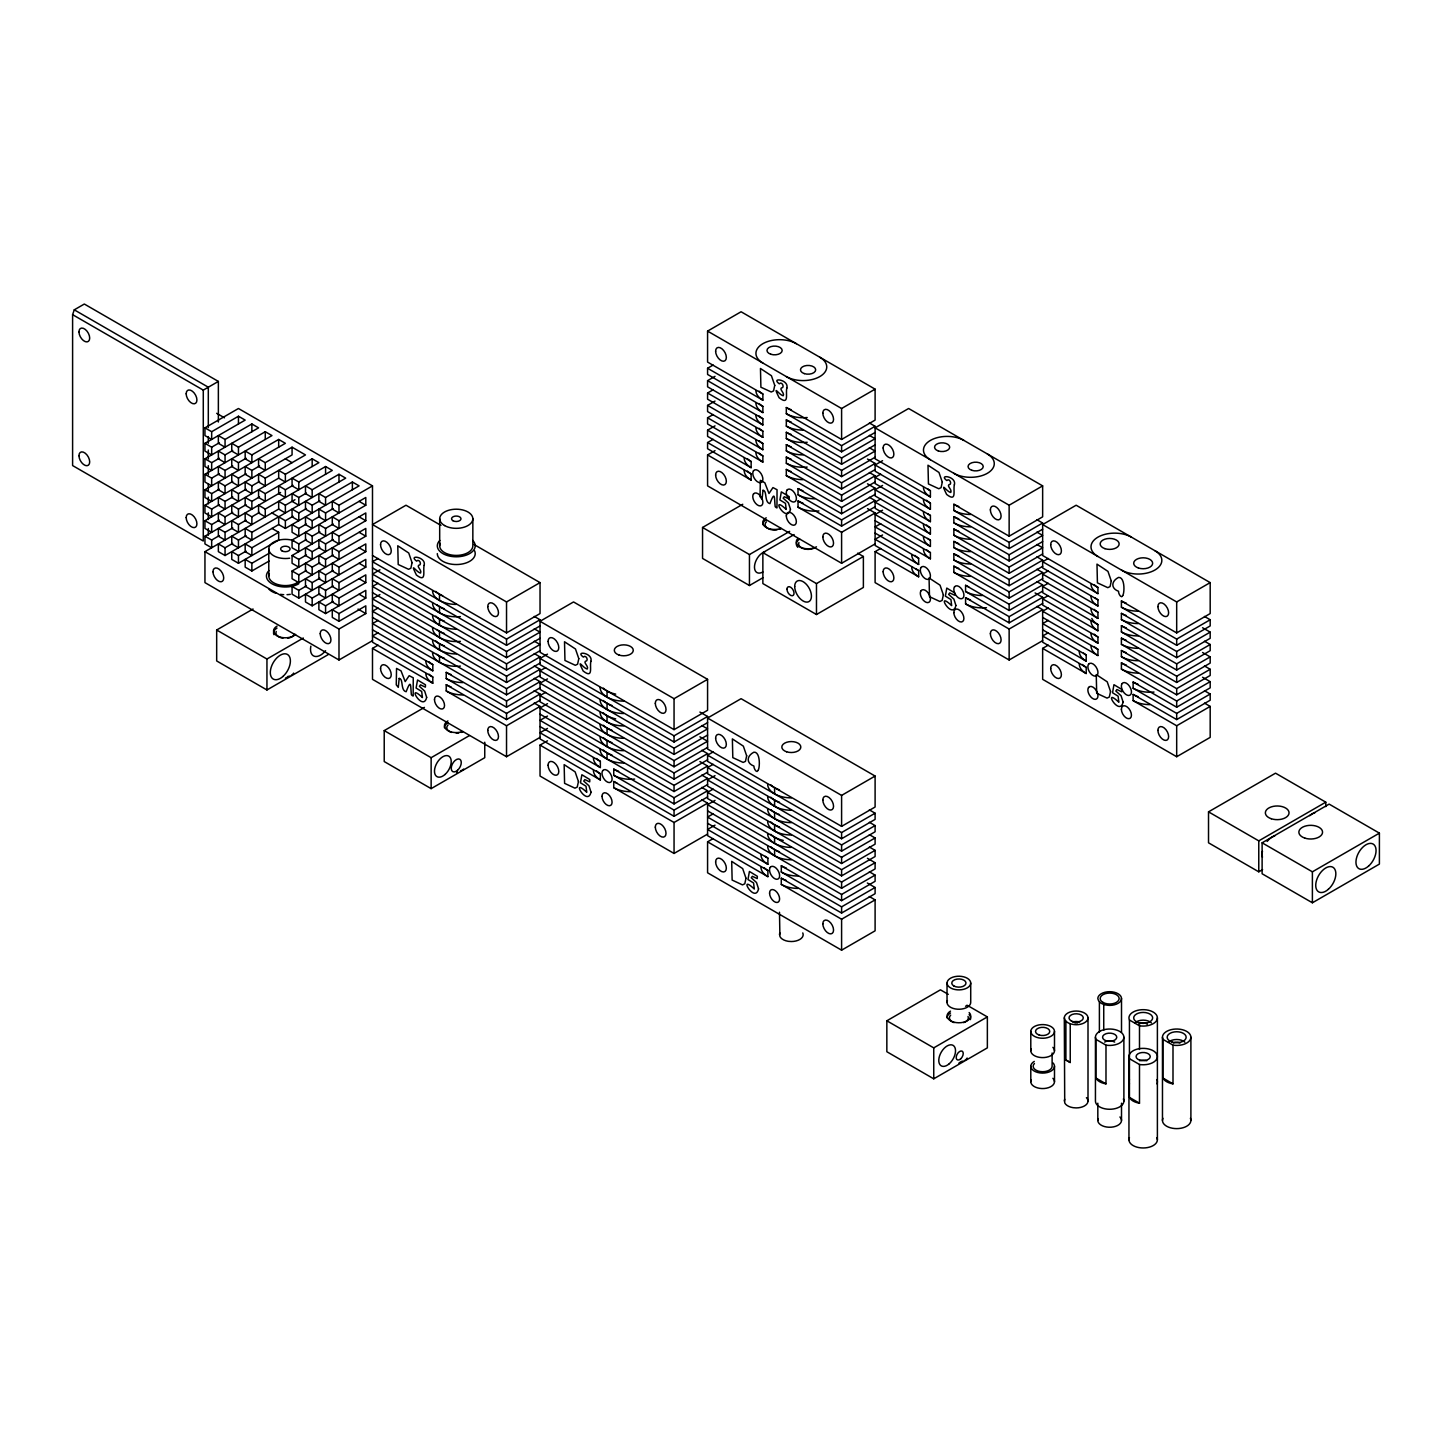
<?xml version="1.0" encoding="UTF-8"?>
<svg xmlns="http://www.w3.org/2000/svg" width="1452" height="1452" viewBox="0 0 1452 1452"><rect width="100%" height="100%" fill="white"/><g stroke="black" fill="none" stroke-linecap="round" stroke-linejoin="round"><path stroke-width="1.5" d="M268.783 576.027L268.783 548.947M439.684 545.843L439.684 518.763M472.844 518.763L472.844 545.843A16.589 9.583 0 0 1 454.095 555.336A16.589 9.583 0 0 1 440.246 543.375M1086.423 1097.658A11.852 6.843 0 0 1 1076.15 1107.912L1073.082 1107.676A11.852 6.843 0 0 1 1064.715 1102.848L1064.316 1017.888A11.852 6.843 0 0 1 1076.15 1011.046A11.852 6.843 0 0 1 1088.002 1017.888L1088.002 1101.07M286.734 677.394L285.372 678.193M218.363 381.422L203.28 390.116L203.28 541.015L72.6 465.566L72.6 314.667L74.27 309.839L84.325 304.031L218.363 381.422L218.363 422.024M204.95 427.85L211.665 431.716L211.665 439.448L204.95 435.582L204.95 427.85L238.455 408.502L372.492 485.875L372.492 642.201L432.805 677.013L432.805 683.202L372.492 648.391L372.492 679.336L506.53 756.728L540.035 737.38M211.665 431.716L238.455 416.234L245.17 420.1L204.95 443.314L204.95 451.064L211.665 454.93L211.665 447.198L204.95 443.314M211.665 447.198L219.325 442.769M225.06 439.448L225.06 447.198L218.363 443.314L218.363 435.582L225.06 439.448L251.868 423.966L258.565 427.85L204.95 458.796L204.95 466.528L211.665 470.412L211.665 462.662L204.95 458.796M211.665 462.662L219.325 458.251M225.06 454.93L225.06 462.662L218.363 458.796L218.363 451.064L225.06 454.93L232.719 450.501M238.455 447.198L238.455 454.93L231.757 451.064L231.757 443.314L238.455 447.198L265.262 431.716L271.978 435.582L204.95 474.278L204.95 482.01L211.665 485.875L211.665 478.144L204.95 474.278M211.665 478.144L219.325 473.715M225.06 470.412L225.06 478.144L218.363 474.278L218.363 466.528L225.06 470.412L232.719 465.983M238.455 462.662L238.455 470.412L231.757 466.528L231.757 458.796L238.455 462.662L246.114 458.251M251.868 454.93L251.868 462.662L245.17 458.796L245.17 451.064L251.868 454.93L278.675 439.448L285.372 443.314L204.95 489.741L204.95 497.492L211.665 501.357L211.665 493.626L204.95 489.741M211.665 493.626L219.325 489.197M225.06 485.875L225.06 493.626L218.363 489.741L218.363 482.01L225.06 485.875L232.719 481.465M238.455 478.144L238.455 485.875L231.757 482.01L231.757 474.278L238.455 478.144L246.114 473.715M251.868 470.412L251.868 478.144L245.17 474.278L245.17 466.528L251.868 470.412L259.527 465.983M265.262 462.662L265.262 470.412L258.565 466.528L258.565 458.796L265.262 462.662L292.07 447.198L305.483 454.93L265.262 478.144L258.565 474.278L258.565 482.01L265.262 485.875L265.262 478.144M204.95 505.223L211.665 509.089L211.665 516.839L204.95 512.973L204.95 505.223L292.07 454.93L292.07 447.198M211.665 509.089L219.325 504.679M225.06 501.357L225.06 509.089L218.363 505.223L218.363 497.492L225.06 501.357L232.719 496.929M238.455 493.626L238.455 501.357L231.757 497.492L231.757 489.741L238.455 493.626L246.114 489.197M251.868 485.875L251.868 493.626L245.17 489.741L245.17 482.01L251.868 485.875L259.527 481.465M204.95 520.705L211.665 524.571L211.665 532.303L204.95 528.437L204.95 520.705L278.675 478.144L285.372 482.01L285.372 474.278L278.675 470.412L278.675 478.144M285.372 474.278L312.18 458.796L318.877 462.662L265.262 493.626L258.565 489.741L258.565 497.492L265.262 501.357L265.262 493.626M211.665 524.571L219.325 520.143M225.06 516.839L225.06 524.571L218.363 520.705L218.363 512.973L225.06 516.839L232.719 512.411M238.455 509.089L238.455 516.839L231.757 512.973L231.757 505.223L238.455 509.089L246.114 504.679M251.868 501.357L251.868 509.089L245.17 505.223L245.17 497.492L251.868 501.357L259.527 496.929M204.95 536.187L211.665 540.053L211.665 547.785L204.95 543.919L204.95 536.187L280.581 492.518M285.372 489.741L285.372 497.492L278.675 493.626L278.675 485.875L285.372 489.741L293.032 485.331M298.785 482.01L298.785 489.741L292.07 485.875L292.07 478.144L298.785 482.01L325.575 466.528L332.29 470.412L265.262 509.089L265.262 516.839L258.565 512.955L258.565 505.223L265.262 509.089M211.665 540.053L219.325 535.625M225.06 532.303L225.06 540.053L218.363 536.187L218.363 528.437L225.06 532.303L232.719 527.893M238.455 524.571L238.455 532.303L231.757 528.437L231.757 520.705L238.455 524.571L246.114 520.143M251.868 516.839L251.868 524.571L245.17 520.705L245.17 512.973L251.868 516.839L259.527 512.411M372.492 640.641L338.988 659.988L204.95 582.615L204.95 551.651L278.675 509.089L285.372 512.955L285.372 505.223L278.675 501.357L278.675 509.089M285.372 505.223L294.956 499.706M298.785 497.492L298.785 505.223L292.07 501.357L292.07 493.626L298.785 497.492L306.445 493.063M312.18 489.741L312.18 497.492L305.483 493.626L305.483 485.875L312.18 489.741L338.988 474.278L345.685 478.144L251.868 532.303L251.868 540.053L245.17 536.187L245.17 528.437L251.868 532.303M325.575 497.492L325.575 505.223L318.877 501.357L318.877 493.626L325.575 497.492L352.382 482.01L359.098 485.875L285.372 528.437L278.675 524.571L225.06 555.517L218.363 551.651L218.363 543.919L225.06 547.785L232.719 543.357M238.455 540.053L238.455 547.785L231.757 543.919L231.757 536.187L238.455 540.053L246.114 535.625M271.978 512.973L285.372 520.705L293.032 516.277M298.785 512.955L298.785 520.705L292.07 516.839L292.07 509.089L298.785 512.955L306.445 508.545M312.18 505.223L312.18 512.955L305.483 509.089L305.483 501.357L312.18 505.223L319.839 500.795M271.978 528.437L278.675 532.303L278.675 540.053L238.455 563.267L231.757 559.401L231.757 551.651L238.455 555.517L246.114 551.107M251.868 547.785L251.868 555.517L245.17 551.651L245.17 543.919L251.868 547.785L278.675 532.303M298.785 528.437L298.785 536.187L292.07 532.303L292.07 524.571L298.785 528.437L306.445 524.027M312.18 520.705L312.18 528.437L305.483 524.571L305.483 516.839L312.18 520.705L319.839 516.277M325.575 512.955L325.575 520.705L318.877 516.839L318.877 509.089L325.575 512.955L333.234 508.545M338.988 505.223L338.988 512.955L332.29 509.089L332.29 501.357L338.988 505.223L372.492 485.875M269.092 561.053L251.868 570.999L245.17 567.133L245.17 559.401L251.868 563.267L269.092 553.321M292.07 540.053L298.785 543.919L298.785 551.651L292.07 547.785L292.07 540.053L365.795 497.492L365.795 505.223L338.988 520.705L332.29 516.839L332.29 524.571L338.988 528.437L338.988 520.705M298.785 543.919L306.445 539.491M312.18 536.187L312.18 543.919L305.483 540.053L305.483 532.303L312.18 536.187L319.839 531.759M325.575 528.437L325.575 536.187L318.877 532.303L318.877 524.571L325.575 528.437L333.234 524.027M292.07 555.517L298.785 559.401L298.785 567.133L292.07 563.267L292.07 555.517L365.795 512.955L365.795 520.705L338.988 536.187L332.29 532.303L332.29 540.053L338.988 543.919L338.988 536.187M298.785 559.401L306.445 554.973M312.18 551.651L312.18 559.401L305.483 555.517L305.483 547.785L312.18 551.651L319.839 547.241M325.575 543.919L325.575 551.651L318.877 547.785L318.877 540.053L325.575 543.919L333.234 539.491M292.07 570.999L298.785 574.865L298.785 582.615L292.07 578.731L292.07 570.999L365.795 528.437L365.795 536.187L338.988 551.651L332.29 547.785L332.29 555.517L338.988 559.401L338.988 551.651M875.102 543.919L841.597 563.267L707.578 485.875L707.578 454.93L751.138 480.086L751.138 473.878L707.578 448.741L707.578 442.551L751.138 467.689L751.138 461.5L707.578 436.362L707.578 430.173L762.863 462.081L762.863 455.892L707.578 423.984L707.578 417.777L762.863 449.703L762.863 443.513L707.578 411.588L707.578 405.398L762.863 437.324L762.863 431.135L707.578 399.209L707.578 393.02L762.863 424.946L762.863 418.757L707.578 386.831L707.578 380.642L762.863 412.568L762.863 406.378L707.578 374.453L707.578 368.264L762.863 400.171L762.863 393.982L707.578 362.074L707.578 331.11L741.083 311.763L875.102 389.154L875.102 420.1L841.597 439.448L786.312 407.54L786.312 413.729L841.597 445.637L875.102 426.289L875.102 458.796L930.405 490.722L930.405 496.911L875.102 464.985L882.562 460.683M298.785 574.865L306.445 570.455M312.18 567.133L312.18 574.865L305.483 570.999L305.483 563.267L312.18 567.133L319.839 562.704M325.575 559.401L325.575 567.133L318.877 563.267L318.877 555.517L325.575 559.401L333.234 554.973M328.225 654.598L266.95 689.972L216.675 660.95L216.675 630.005L253.065 609.005M338.988 582.615L338.988 590.347L332.29 586.481L332.29 578.731L338.988 582.615L365.795 567.133L365.795 559.401L298.785 598.079L292.07 594.213L292.07 586.481L365.795 543.919L365.795 551.651L338.988 567.133L332.29 563.267L332.29 570.999L338.988 574.865L338.988 567.133M292.07 586.481L298.785 590.347L306.445 585.918M312.18 582.615L312.18 590.347L305.483 586.481L305.483 578.731L312.18 582.615L319.839 578.186M325.575 574.865L325.575 582.615L318.877 578.731L318.877 570.999L325.575 574.865L333.234 570.455M378.083 558.494L372.492 561.706L506.53 639.098L540.035 619.75L540.035 652.257L674.055 729.63L707.578 710.282L707.578 679.336L573.54 601.945L540.035 621.293L674.055 698.684L707.578 679.336M707.578 368.264L713.15 365.033M338.988 598.079L338.988 605.829L332.29 601.963L332.29 594.213L338.988 598.079L365.795 582.615L365.795 574.865L312.18 605.829L305.483 601.963L305.483 594.213L312.18 598.079L319.839 593.668M325.575 590.347L325.575 598.079L318.877 594.213L318.877 586.481L325.575 590.347L333.234 585.918M379.934 569.801L372.492 574.103L506.53 651.476L540.035 632.128L534.282 628.825M707.578 380.642L715.019 376.34M204.95 551.651L338.988 629.043L365.795 613.561L365.795 605.829L338.988 621.293L332.29 617.427L332.29 609.695L338.988 613.561L365.795 598.079L365.795 590.347L325.575 613.561L318.877 609.695L318.877 601.963L325.575 605.829L333.234 601.4M378.083 583.25L372.492 586.481L506.53 663.854L540.035 644.507L534.282 641.203M707.578 393.02L713.15 389.789M216.675 630.005L266.95 659.027L303.323 638.027M379.934 594.558L372.492 598.859L506.53 676.233L540.035 656.903L540.035 664.635L674.055 742.008L707.578 722.66M707.578 405.398L715.019 401.097M378.083 608.007L372.492 611.238L506.53 688.629L540.035 669.281L540.035 677.013L674.055 754.405L707.578 735.057M707.578 417.777L713.15 414.564M378.083 620.403L372.492 623.616L506.53 701.007L540.035 681.66L540.035 689.391L674.055 766.783L707.578 747.435M707.578 430.173L715.019 425.872M378.083 632.782L372.492 635.994L432.805 670.824L432.805 664.635A23.686 13.685 0 0 1 429.048 661.803M707.578 442.551L713.15 439.321M372.492 648.391L378.083 645.16M707.578 454.93L715.019 450.628M440.972 525.406L405.997 505.223L372.492 524.571L506.53 601.945L540.035 582.615L540.035 613.561L506.53 632.909L372.492 555.517M707.578 331.11L841.597 408.502L875.102 389.154M762.863 577.769L749.45 585.519L702.55 558.421L702.55 527.475L742.752 504.261M372.492 567.913L506.53 645.287L540.035 625.939M869.385 435.382L875.102 438.685L841.597 458.015L786.312 426.108L786.312 419.918L841.597 451.826L875.102 432.478M372.492 580.292L506.53 657.665L540.035 638.317M869.385 447.76L875.102 451.064L841.597 470.412L786.312 438.486L786.312 432.297L841.597 464.223L875.102 444.875M484.75 742.208L484.75 757.69L431.135 788.636L384.217 761.556L384.217 730.61L424.438 707.396M372.492 592.67L506.53 670.044L540.035 650.696M880.692 474.151L875.102 477.363L930.405 509.289L930.405 503.1L875.102 471.174L875.102 463.442L841.597 482.79L786.312 450.864L786.312 444.675L841.597 476.601L875.102 457.253M547.477 654.144L540.035 658.446L674.055 735.819L707.578 716.471L707.578 748.978L841.597 826.37L875.102 807.022L875.102 776.058L741.083 698.684L707.578 718.032L841.597 795.406L875.102 776.058M372.492 605.048L506.53 682.44L540.035 663.092M882.562 485.458L875.102 489.741L930.405 521.667L930.405 515.478L875.102 483.552L875.102 475.82L841.597 495.168L786.312 463.242L786.312 457.053L841.597 488.979L875.102 469.631M545.625 667.593L540.035 670.824L674.055 748.197L707.578 728.868L701.824 725.546M372.492 617.427L506.53 694.818L540.035 675.47M702.55 527.475L749.45 554.555L789.67 531.341M880.692 498.907L875.102 502.138L930.405 534.046L930.405 527.856L875.102 495.949L875.102 488.199L841.597 507.547L786.312 475.621L786.312 469.432L841.597 501.357L875.102 482.01M857.642 553.176L863.377 556.497L863.377 587.443L816.478 614.523L762.863 583.577L762.863 552.631L794.135 534.572M547.477 678.901L540.035 683.202L674.055 760.594L707.578 741.246L699.918 736.817M707.578 759.813L674.055 779.161L540.035 701.77L540.035 694.038L506.53 713.386L446.218 678.556L446.218 672.367L506.53 707.197L540.035 687.849M882.562 510.215L875.102 514.516L930.405 546.424L930.405 540.235L875.102 508.327L875.102 500.577L841.597 519.925L798.037 494.787L798.037 488.598L841.597 513.736L875.102 494.388M384.217 730.61L431.135 757.69L469.432 735.583M545.625 692.368L540.035 695.581L674.055 772.972L707.578 753.624L707.578 761.356L841.597 838.748L875.102 819.4L875.102 813.211L869.367 809.889M707.578 834.101L674.055 853.449L540.035 776.058L540.035 745.112L600.348 779.942L600.348 773.735L540.035 738.923L540.035 706.416L506.53 725.764L446.218 690.952L446.218 684.745L506.53 719.575L540.035 700.227M1042.645 640.641L1009.14 659.988L875.102 582.615L875.102 551.651L918.662 576.807L918.662 570.618L875.102 545.462L875.102 512.973L841.597 532.303L798.037 507.165L798.037 500.976L841.597 526.114L875.102 506.766M547.477 703.675L540.035 707.959L674.055 785.351L707.578 766.003L707.578 773.735L841.597 851.126L875.102 831.778L875.102 825.589L869.367 822.268M547.477 716.054L540.035 720.355L674.055 797.729L707.578 778.381L707.578 786.131L841.597 863.504L875.102 844.157L875.102 837.967L869.367 834.646M880.692 523.664L875.102 526.894L930.405 558.82L930.405 552.631A23.686 13.685 0 0 1 926.63 549.782M547.477 728.432L540.035 732.734L600.348 767.545L600.348 761.356A23.686 13.685 0 0 1 596.572 758.525M882.562 534.971L875.102 539.273L918.662 564.429L918.662 558.24A23.686 13.685 0 0 1 914.905 555.408M762.863 552.631L816.478 583.577L863.377 556.497M540.035 745.112L547.477 740.81M875.102 551.651L880.692 548.439M1042.645 485.875L908.625 408.502L875.102 427.85L1009.14 505.223L1042.645 485.875L1042.645 516.839L1009.14 536.187L953.855 504.261L953.855 510.451L1009.14 542.376L1042.645 523.029L1042.645 555.517L1097.93 587.443L1097.93 593.632L1042.645 561.706L1048.235 558.494M1036.928 532.104L1042.645 535.407L1009.14 554.755L953.855 522.829L953.855 516.64L1009.14 548.566L1042.645 529.218M1036.928 544.482L1042.645 547.785L1009.14 567.133L953.855 535.207L953.855 529.018L1009.14 560.944L1042.645 541.596M1048.235 570.872L1042.645 574.103L1097.93 606.01L1097.93 599.821L1042.645 567.913L1042.645 560.163L1009.14 579.511L953.855 547.585L953.855 541.396L1009.14 573.322L1042.645 553.974M713.15 751.936L707.578 755.167L841.597 832.559L875.102 813.211M1048.235 583.25L1042.645 586.481L1097.93 618.389L1097.93 612.2L1042.645 580.292L1042.645 572.542L1009.14 591.89L953.855 559.982L953.855 553.775L1009.14 585.7L1042.645 566.353M713.15 764.333L707.578 767.545L841.597 844.937L875.102 825.589M540.035 714.166L674.055 791.54L707.578 772.192M1048.235 595.629L1042.645 598.859L1097.93 630.785L1097.93 624.596L1042.645 592.67L1042.645 584.938L1009.14 604.268L953.855 572.36L953.855 566.171L1009.14 598.079L1042.645 578.731M715.019 775.64L707.578 779.924L841.597 857.315L875.102 837.967M869.367 847.042L875.102 850.346L875.102 856.535L841.597 875.883L707.578 798.509L707.578 790.759L674.055 810.107L613.742 775.295L613.742 769.106L674.055 803.918L707.578 784.57M1048.235 608.007L1042.645 611.238L1097.93 643.163L1097.93 636.974L1042.645 605.048L1042.645 597.317L1009.14 616.664L965.58 591.508L965.58 585.319L1009.14 610.475L1042.645 591.127M713.15 789.089L707.578 792.32L841.597 869.694L875.102 850.346M869.276 896.501L875.102 899.877L875.102 930.823L841.597 950.171L707.578 872.797L707.578 841.833L767.89 876.663L767.89 870.474L707.578 835.644L707.578 803.156L674.055 822.485L613.742 787.674L613.742 781.485L674.055 816.296L707.578 796.948M1204.507 703.131L1210.188 706.416L1210.188 737.38L1176.683 756.728L1042.645 679.336L1042.645 648.391L1086.205 673.528L1086.205 667.339L1042.645 642.201L1042.645 609.695L1009.14 629.043L965.58 603.887L965.58 597.698L1009.14 622.854L1042.645 603.506M715.019 800.397L707.578 804.698L841.597 882.072L875.102 862.724L875.102 868.913L841.597 888.261L707.578 810.888M713.15 813.846L707.578 817.077L841.597 894.45L875.102 875.12L875.102 881.31L841.597 900.657L781.285 865.828L781.285 872.017L841.597 906.847L875.102 887.499L875.102 893.688L841.597 913.036L781.285 878.206L781.285 884.395L841.597 919.225L875.102 899.877M1048.235 620.403L1042.645 623.616L1097.93 655.542L1097.93 649.353A23.686 13.685 0 0 1 1094.173 646.521M715.019 825.153L707.578 829.455L767.89 864.285L767.89 858.096A23.686 13.685 0 0 1 765.222 856.263M1048.235 632.782L1042.645 635.994L1086.205 661.15L1086.205 654.961A23.686 13.685 0 0 1 1083.555 653.128M707.578 841.833L713.15 838.621M1042.645 648.391L1048.235 645.16M1210.188 582.615L1076.15 505.223L1042.645 524.571L1176.683 601.945L1210.188 582.615L1210.188 613.561L1176.683 632.909L1121.398 600.983L1121.398 607.172L1176.683 639.098L1210.188 619.75L1210.188 625.939L1176.683 645.287L1121.398 613.361L1121.398 619.55L1176.683 651.476L1210.188 632.128L1210.188 638.317L1176.683 657.665L1121.398 625.758L1121.398 631.947L1176.683 663.854L1210.188 644.507L1210.188 650.696L1176.683 670.044L1121.398 638.136L1121.398 644.325L1176.683 676.233L1210.188 656.903L1210.188 663.092L1176.683 682.44L1121.398 650.514L1121.398 656.703L1176.683 688.629L1210.188 669.281L1210.188 675.47L1176.683 694.818L1121.398 662.892L1121.398 669.082L1176.683 701.007L1210.188 681.66L1210.188 687.849L1176.683 707.197L1133.123 682.041L1133.123 688.23L1176.683 713.386L1210.188 694.038L1210.188 700.227L1176.683 719.575L1133.123 694.419L1133.123 700.608L1176.683 725.764L1210.188 706.416M1262.605 869.621L1258.775 871.817L1208.518 842.813L1208.518 811.85L1275.528 773.172L1325.785 802.176L1325.785 806.604M967.812 1005.637L987.36 1016.908L987.36 1047.872L933.745 1078.818L886.845 1051.738L886.845 1020.792L940.442 989.828L948.265 994.348M1208.518 811.85L1258.775 840.871L1325.785 802.176M1262.115 842.813L1329.143 804.118L1379.4 833.139L1379.4 864.085L1312.39 902.781L1262.115 873.759L1262.115 842.813L1312.39 871.817L1379.4 833.139M886.845 1020.792L933.745 1047.872L987.36 1016.908M456.618 772.954L457.453 771.811M958.883 1063.173L960.189 1062.174M1121.507 998.54A11.852 6.843 0 0 0 1109.655 991.698A11.852 6.843 0 0 0 1097.821 998.54C1098.619 1003.731 1105.153 1005.256 1109.655 1005.383A11.852 6.843 0 0 0 1121.507 998.54L1121.507 1032.263M1064.316 1017.888C1065.115 1023.079 1071.649 1024.604 1076.15 1024.731A11.852 6.843 0 0 0 1088.002 1017.888M1070.233 1023.805L1070.233 1062.501L1065.895 1059.996L1065.895 1021.301M869.385 422.986L875.102 426.289M1036.928 519.725L1042.645 523.029M1204.47 616.447L1210.188 619.75M1202.565 627.736L1210.188 632.128M1204.47 641.203L1210.188 644.507M867.479 459.032L875.102 463.442M1036.928 556.86L1042.645 560.163M1202.565 652.492L1210.188 656.903M869.385 472.517L875.102 475.82M1036.928 569.238L1042.645 572.542M1204.47 665.978L1210.188 669.281M867.479 483.806L875.102 488.199M1036.928 581.635L1042.645 584.938M1202.565 677.249L1210.188 681.66M869.421 497.31L875.102 500.577M1035.076 592.942L1042.645 597.317M1204.507 690.753L1210.188 694.038M867.534 508.599L875.102 512.973M1036.964 606.41L1042.645 609.695M875.102 520.705L930.405 552.631M1042.645 617.427L1097.93 649.353M875.102 533.084L918.662 558.24M1042.645 629.805L1086.205 654.961M74.27 309.839L208.308 387.212L208.308 427.596M473.987 544.482L540.035 582.615M72.6 314.667L203.28 390.116M216.675 413.312L224.497 417.831M285.372 458.796L292.07 462.662M359.098 501.357L365.795 505.223M534.282 616.428L540.035 619.75M699.918 712.061L707.578 716.471M359.098 516.839L365.795 520.705M359.098 532.303L365.795 536.187M359.098 547.785L365.795 551.651M534.282 653.582L540.035 656.903M701.824 750.303L707.578 753.624M359.098 563.267L365.795 567.133M534.282 665.96L540.035 669.281M699.918 761.574L707.578 766.003M867.443 858.313L875.102 862.724M1129.438 1020.012L1139.493 1025.802A14.211 8.204 0 0 0 1157.335 1018.596A14.211 8.204 0 0 0 1141.925 1009.703A14.211 8.204 0 0 0 1129.438 1020.012L1129.438 1097.385A14.211 8.204 0 0 0 1139.493 1103.193L1139.493 1064.497L1129.438 1058.689A14.211 8.204 0 0 1 1141.925 1048.398A14.211 8.204 0 0 1 1157.335 1057.292A14.211 8.204 0 0 1 1139.493 1064.497M1162.943 1039.36L1172.998 1045.15A14.211 8.204 0 0 0 1190.84 1037.944A14.211 8.204 0 0 0 1175.448 1029.051A14.211 8.204 0 0 0 1162.943 1039.36L1162.943 1078.037A14.211 8.204 0 0 0 1172.998 1083.845L1172.998 1045.15M534.282 678.338L540.035 681.66M701.824 775.078L707.578 778.381M869.367 871.799L875.102 875.12M359.098 578.731L365.795 582.615M534.191 690.662L540.035 694.038M701.733 787.401L707.578 790.759M867.334 882.997L875.102 887.499M359.098 594.213L365.795 598.079M534.191 703.058L540.035 706.416M701.733 799.78L707.578 803.156M358.027 609.078L365.795 613.561M1095.933 1039.36L1105.988 1045.15A14.211 8.204 0 0 0 1123.83 1037.944A14.211 8.204 0 0 0 1108.42 1029.051A14.211 8.204 0 0 0 1095.933 1039.36L1095.933 1078.037A14.211 8.204 0 0 0 1105.988 1083.845L1105.988 1045.15M1162.943 1078.037L1172.998 1083.845M372.492 629.805L432.805 664.635M540.035 726.544L600.348 761.356M707.578 823.266L767.89 858.096M1065.895 1059.996L1070.233 1062.501M1095.933 1078.037L1105.988 1083.845M1129.438 1097.385L1139.493 1103.193M779.488 912.219L779.905 936.467A11.852 6.843 0 0 0 788.273 941.313L791.34 941.531A11.852 6.843 0 0 0 802.774 932.928M1312.39 871.817L1312.39 902.781M1258.775 840.871L1258.775 871.817M1190.894 1037.236L1190.894 1120.418M1176.683 601.945L1176.683 632.909M1176.683 639.098L1176.683 645.287M1176.683 651.476L1176.683 657.665M1176.683 663.854L1176.683 670.044M1176.683 676.233L1176.683 682.44M1176.683 688.629L1176.683 694.818M1176.683 701.007L1176.683 707.197M1176.683 713.386L1176.683 719.575M1176.683 725.764L1176.683 756.728M1162.471 1037.236L1162.471 1120.418M1157.389 1017.888L1157.389 1139.766M1139.493 1025.802L1139.493 1049.451M1128.948 1056.566L1128.948 1139.766M1123.884 1037.236L1123.884 1101.07M1121.507 1103.211L1121.507 1120.418M1103.738 1004.457L1103.738 1030.248M1099.4 1001.953L1099.4 1032.045M1097.821 1103.211L1097.821 1120.418M1095.443 1037.236L1095.443 1101.07A14.211 8.204 0 0 0 1111.524 1109.201A14.211 8.204 0 0 0 1123.394 1098.946M1054.497 1031.428A11.852 6.843 0 0 1 1036.728 1037.345A11.852 6.843 0 0 1 1036.728 1025.493A11.852 6.843 0 0 1 1054.497 1031.428L1054.497 1050.776M1054.497 1066.24L1054.497 1081.722M1052.119 1052.99L1052.119 1066.24A9.474 5.463 0 0 1 1040.195 1071.54A9.474 5.463 0 0 1 1034.441 1063.517M1030.793 1031.428L1030.793 1050.776M1030.793 1066.24L1030.793 1081.722M1009.14 505.223L1009.14 536.187M1009.14 542.376L1009.14 548.566M1009.14 554.755L1009.14 560.944M1009.14 567.133L1009.14 573.322M1009.14 579.511L1009.14 585.7M1009.14 591.89L1009.14 598.079M1009.14 604.268L1009.14 610.475M1009.14 616.664L1009.14 622.854M1009.14 629.043L1009.14 659.988M970.716 983.058A11.852 6.843 0 0 1 952.948 988.975A11.852 6.843 0 0 1 952.948 977.142A11.852 6.843 0 0 1 970.716 983.058L970.716 1002.406A11.852 6.843 0 0 1 957.34 1009.194A11.852 6.843 0 0 1 947.43 1000.628M947.031 983.058L947.031 1002.406M933.745 1047.872L933.745 1078.818M841.597 408.502L841.597 439.448M841.597 445.637L841.597 451.826M841.597 458.015L841.597 464.223M841.597 470.412L841.597 476.601M841.597 482.79L841.597 488.979M841.597 495.168L841.597 501.357M841.597 507.547L841.597 513.736M841.597 519.925L841.597 526.114M841.597 532.303L841.597 563.267M841.597 795.406L841.597 826.37M841.597 832.559L841.597 838.748M841.597 844.937L841.597 851.126M841.597 857.315L841.597 863.504M841.597 869.694L841.597 875.883M841.597 882.072L841.597 888.261M841.597 894.45L841.597 900.657M841.597 906.847L841.597 913.036M841.597 919.225L841.597 950.171M816.478 583.577L816.478 614.523M774.588 787.674L774.588 793.863M774.588 800.052L774.588 806.241M774.588 812.43L774.588 818.619M774.588 824.809L774.588 830.998M774.588 837.187L774.588 843.394M774.588 849.583L774.588 855.772M749.45 554.555L749.45 585.519M674.055 698.684L674.055 729.63M674.055 735.819L674.055 742.008M674.055 748.197L674.055 754.405M674.055 760.594L674.055 766.783M674.055 772.972L674.055 779.161M674.055 785.351L674.055 791.54M674.055 797.729L674.055 803.918M674.055 810.107L674.055 816.296M674.055 822.485L674.055 853.449M607.045 690.934L607.045 697.142M607.045 703.331L607.045 709.52M607.045 715.709L607.045 721.898M607.045 728.087L607.045 734.276M607.045 740.466L607.045 746.655M607.045 752.844L607.045 759.033M506.53 601.945L506.53 632.909M506.53 639.098L506.53 645.287M506.53 651.476L506.53 657.665M506.53 663.854L506.53 670.044M506.53 676.233L506.53 682.44M506.53 688.629L506.53 694.818M506.53 701.007L506.53 707.197M506.53 713.386L506.53 719.575M506.53 725.764L506.53 756.728M439.502 594.213L439.502 600.402M439.502 606.591L439.502 612.78M439.502 618.969L439.502 625.177M439.502 631.366L439.502 637.555M439.502 643.744L439.502 649.933M439.502 656.122L439.502 662.312M431.135 757.69L431.135 788.636M352.382 482.01L352.382 489.741M338.988 474.278L338.988 482.01M338.988 613.561L338.988 621.293M338.988 629.043L338.988 659.988M325.575 466.528L325.575 474.278M325.575 605.829L325.575 613.561M312.18 458.796L312.18 466.528M312.18 598.079L312.18 605.829M298.785 590.347L298.785 598.079M285.372 520.705L285.372 528.437M278.675 439.448L278.675 447.198M278.675 516.839L278.675 524.571M266.95 659.027L266.95 689.972M265.262 431.716L265.262 439.448M251.868 423.966L251.868 431.716M251.868 563.267L251.868 570.999M238.455 416.234L238.455 423.966M238.455 555.517L238.455 563.267M225.06 547.785L225.06 555.517M208.308 436.562L208.308 443.296M208.308 450.029L208.308 458.995M208.308 465.729L208.308 474.695M208.308 483.661L208.308 490.395M208.308 497.128L208.308 503.862M208.308 512.828L208.308 519.562M208.308 528.528L208.308 535.262M1262.46 857.225A14.211 8.204 -60 0 1 1262.46 851.217M1267.142 841.452A14.211 8.204 -60 0 1 1274.783 835.898M1309.777 815.679A14.211 8.204 -60 0 1 1314.986 812.684M1156.899 1079.598A14.211 8.204 0 0 1 1156.899 1083.845M1129.438 1083.845A14.211 8.204 0 0 1 1129.438 1079.598M1139.076 1024.259A4.737 2.741 0 0 1 1147.28 1024.259M1134.956 1022.88A9.474 5.463 0 0 1 1151.382 1022.88M1190.404 1118.294A14.211 8.204 0 0 1 1176.683 1128.621A14.211 8.204 0 0 1 1162.943 1118.294M1173.325 1043.026A4.737 2.741 0 0 1 1180.022 1043.026M1168.479 1042.227A9.474 5.463 0 0 1 1184.886 1042.227M779.488 934.707A11.852 6.843 0 0 1 779.905 932.928M1052.9 1062.828A11.852 6.843 0 0 1 1049.451 1071.848A11.852 6.843 0 0 1 1033.57 1070.65A11.852 6.843 0 0 1 1034.278 1061.412M1052.9 1078.31A11.852 6.843 0 0 1 1044.188 1088.51A11.852 6.843 0 0 1 1031.21 1079.961M1052.9 1047.346A11.852 6.843 0 0 1 1044.188 1057.546A11.852 6.843 0 0 1 1031.21 1048.997M1064.316 1101.07A11.852 6.843 0 0 1 1064.715 1099.291M1074.934 1022.97A4.737 2.741 0 0 1 1077.384 1022.97M1072.592 1022.063A7.115 4.102 0 0 1 1079.707 1022.063M969.137 1012.534A11.852 6.843 0 0 1 965.671 1021.555A11.852 6.843 0 0 1 949.808 1020.339A11.852 6.843 0 0 1 950.497 1011.118M967.123 1058.036A8.53 4.919 0 0 1 964.908 1060.25M963.148 1061.031A8.53 4.919 0 0 1 961.079 1061.521M968.03 1016.473A9.474 5.463 0 0 1 963.62 1022.625M954.146 1022.625A9.474 5.463 0 0 1 950.679 1015.148M947.031 1017.888A11.852 6.843 0 0 1 950.497 1013.042M969.137 1014.458A11.852 6.843 0 0 1 970.317 1019.649M967.086 1005.147A9.474 5.463 0 0 1 965.58 1006.272M930.405 546.424A23.686 13.685 0 0 1 923.454 536.768M930.405 540.235A23.686 13.685 0 0 1 927.737 538.42M930.405 503.1A23.686 13.685 0 0 1 926.63 500.268M930.405 509.289A23.686 13.685 0 0 1 923.454 499.615M918.662 576.807A23.686 13.685 0 0 1 911.729 567.133M918.662 570.618A23.686 13.685 0 0 1 916.012 568.785M958.756 506.439A23.686 13.685 0 0 1 953.855 504.261M987.36 453.968A23.686 13.685 0 0 1 987.36 473.298A23.686 13.685 0 0 1 953.855 473.298M930.405 515.478A23.686 13.685 0 0 1 927.737 513.645M970.608 514.462A23.686 13.685 0 0 1 953.855 510.451M930.405 521.667A23.686 13.685 0 0 1 923.454 511.993M958.756 518.818A23.686 13.685 0 0 1 953.855 516.64M970.608 526.84A23.686 13.685 0 0 1 953.855 522.829M970.608 539.218A23.686 13.685 0 0 1 953.855 535.207M958.756 543.574A23.686 13.685 0 0 1 953.855 541.396M958.756 531.196A23.686 13.685 0 0 1 953.855 529.018M970.608 551.597A23.686 13.685 0 0 1 953.855 547.585M958.756 555.953A23.686 13.685 0 0 1 953.855 553.775M970.608 563.975A23.686 13.685 0 0 1 953.855 559.982M958.756 568.331A23.686 13.685 0 0 1 953.855 566.171M968.756 586.844A23.686 13.685 0 0 1 965.58 585.319M970.608 576.353A23.686 13.685 0 0 1 953.855 572.36M982.332 595.52A23.686 13.685 0 0 1 965.58 591.508M970.481 599.876A23.686 13.685 0 0 1 965.58 597.698M986.452 607.68A23.686 13.685 0 0 1 965.58 603.887M930.405 527.856A23.686 13.685 0 0 1 926.63 525.025M930.405 534.046A23.686 13.685 0 0 1 923.454 524.372M930.405 496.911A23.686 13.685 0 0 1 923.454 487.237M930.405 490.722A23.686 13.685 0 0 1 927.737 488.888M930.405 558.82A23.686 13.685 0 0 1 923.454 549.146M918.662 564.429A23.686 13.685 0 0 1 911.729 554.755M930.405 459.758A23.686 13.685 0 0 1 930.405 440.41A23.686 13.685 0 0 1 963.91 440.41M462.19 731.681A11.852 6.843 0 0 1 446.871 729.939A11.852 6.843 0 0 1 447.888 720.936M463.642 769.052A8.53 4.919 0 0 1 460.52 770.849M462.97 731.572A9.474 5.463 0 0 1 461.01 732.443M458.723 732.988A9.474 5.463 0 0 1 456.255 733.169M451.518 732.443A9.474 5.463 0 0 1 448.051 724.965M444.421 727.706A11.852 6.843 0 0 1 447.888 722.86M623.797 750.666A23.686 13.685 0 0 1 600.112 736.981M611.964 742.644A23.686 13.685 0 0 1 603.288 737.634M623.797 713.513A23.686 13.685 0 0 1 600.112 699.846M611.964 705.49A23.686 13.685 0 0 1 603.288 700.499M600.348 779.942A23.686 13.685 0 0 1 593.414 770.268M600.348 773.735A23.686 13.685 0 0 1 596.572 770.903M615.702 694.129A23.686 13.685 0 0 1 603.288 688.103M615.702 718.885A23.686 13.685 0 0 1 603.288 712.878M623.797 701.135A23.686 13.685 0 0 1 600.112 687.468M623.797 725.909A23.686 13.685 0 0 1 600.112 712.224M611.964 730.265A23.686 13.685 0 0 1 603.288 725.256M623.797 738.288A23.686 13.685 0 0 1 600.112 724.602M611.964 755.022A23.686 13.685 0 0 1 603.288 750.012M623.797 763.044A23.686 13.685 0 0 1 600.112 749.359M618.661 771.266A23.686 13.685 0 0 1 613.742 769.106M634.615 779.089A23.686 13.685 0 0 1 613.742 775.295M616.918 783.009A23.686 13.685 0 0 1 613.742 781.485M630.495 791.685A23.686 13.685 0 0 1 613.742 787.674M600.348 767.545A23.686 13.685 0 0 1 593.414 757.871M762.863 449.703A23.686 13.685 0 0 1 755.911 440.029M762.863 443.513A23.686 13.685 0 0 1 759.087 440.682M762.863 406.378A23.686 13.685 0 0 1 759.087 403.529M762.863 412.568A23.686 13.685 0 0 1 755.911 402.894M751.138 480.086A23.686 13.685 0 0 1 744.186 470.412M751.138 473.878A23.686 13.685 0 0 1 747.363 471.047M791.213 409.7A23.686 13.685 0 0 1 786.312 407.54M819.817 357.228A23.686 13.685 0 0 1 819.817 376.576A23.686 13.685 0 0 1 786.312 376.576M762.863 418.757A23.686 13.685 0 0 1 759.087 415.925M807.185 417.523A23.686 13.685 0 0 1 786.312 413.729M762.863 424.946A23.686 13.685 0 0 1 755.911 415.272M791.213 422.078A23.686 13.685 0 0 1 786.312 419.918M803.065 430.101A23.686 13.685 0 0 1 786.312 426.108M807.185 442.279A23.686 13.685 0 0 1 786.312 438.486M791.213 446.853A23.686 13.685 0 0 1 786.312 444.675M791.213 434.475A23.686 13.685 0 0 1 786.312 432.297M803.065 454.875A23.686 13.685 0 0 1 786.312 450.864M791.213 459.231A23.686 13.685 0 0 1 786.312 457.053M807.185 467.054A23.686 13.685 0 0 1 786.312 463.242M791.213 471.61A23.686 13.685 0 0 1 786.312 469.432M802.956 490.758A23.686 13.685 0 0 1 798.037 488.598M803.065 479.632A23.686 13.685 0 0 1 786.312 475.621M814.79 498.78A23.686 13.685 0 0 1 798.037 494.787M802.956 503.136A23.686 13.685 0 0 1 798.037 500.976M818.91 510.959A23.686 13.685 0 0 1 798.037 507.165M762.863 431.135A23.686 13.685 0 0 1 759.087 428.304M762.863 437.324A23.686 13.685 0 0 1 755.911 427.65M762.863 400.171A23.686 13.685 0 0 1 755.911 390.515M762.863 393.982A23.686 13.685 0 0 1 759.087 391.151M762.863 455.892A23.686 13.685 0 0 1 759.087 453.06M762.863 462.081A23.686 13.685 0 0 1 755.911 452.407M751.138 467.689A23.686 13.685 0 0 1 744.186 458.015M751.138 461.5A23.686 13.685 0 0 1 747.363 458.669M762.863 363.036A23.686 13.685 0 0 1 762.863 343.688A23.686 13.685 0 0 1 796.368 343.688M1097.93 643.163A23.686 13.685 0 0 1 1090.996 633.489M1097.93 636.974A23.686 13.685 0 0 1 1094.173 634.143M1097.93 599.821A23.686 13.685 0 0 1 1095.28 597.988M1097.93 606.01A23.686 13.685 0 0 1 1090.996 596.336M1086.205 673.528A23.686 13.685 0 0 1 1079.272 663.854M1086.205 667.339A23.686 13.685 0 0 1 1082.448 664.508M1126.298 603.161A23.686 13.685 0 0 1 1121.398 600.983M1154.903 550.689A23.686 13.685 0 0 1 1154.903 570.037A23.686 13.685 0 0 1 1121.398 570.037M1097.93 612.2A23.686 13.685 0 0 1 1094.173 609.368M1138.15 611.183A23.686 13.685 0 0 1 1121.398 607.172M1097.93 618.389A23.686 13.685 0 0 1 1090.996 608.733M1126.298 615.539A23.686 13.685 0 0 1 1121.398 613.361M1138.15 623.561A23.686 13.685 0 0 1 1121.398 619.55M1138.15 635.94A23.686 13.685 0 0 1 1121.398 631.947M1126.298 640.296A23.686 13.685 0 0 1 1121.398 638.136M1126.298 627.917A23.686 13.685 0 0 1 1121.398 625.758M1138.15 648.336A23.686 13.685 0 0 1 1121.398 644.325M1126.298 652.692A23.686 13.685 0 0 1 1121.398 650.514M1138.15 660.714A23.686 13.685 0 0 1 1121.398 656.703M1126.298 665.07A23.686 13.685 0 0 1 1121.398 662.892M1138.023 684.219A23.686 13.685 0 0 1 1133.123 682.041M1138.15 673.093A23.686 13.685 0 0 1 1121.398 669.082M1153.995 692.041A23.686 13.685 0 0 1 1133.123 688.23M1138.023 696.597A23.686 13.685 0 0 1 1133.123 694.419M1149.875 704.619A23.686 13.685 0 0 1 1133.123 700.608M1097.93 624.596A23.686 13.685 0 0 1 1091.795 618.461M1097.93 630.785A23.686 13.685 0 0 1 1090.996 621.111M1097.93 593.632A23.686 13.685 0 0 1 1090.996 583.958M1097.93 587.443A23.686 13.685 0 0 1 1094.173 584.611M1097.93 655.542A23.686 13.685 0 0 1 1090.996 645.868M1086.205 661.15A23.686 13.685 0 0 1 1079.272 651.476M1097.93 556.497A23.686 13.685 0 0 1 1097.93 537.149A23.686 13.685 0 0 1 1131.435 537.149M791.34 847.387A23.686 13.685 0 0 1 767.654 833.72M783.245 840.381A23.686 13.685 0 0 1 770.812 834.356M791.34 810.252A23.686 13.685 0 0 1 767.654 796.567M779.488 802.23A23.686 13.685 0 0 1 770.812 797.221M767.89 876.663A23.686 13.685 0 0 1 760.939 866.989M767.89 870.474A23.686 13.685 0 0 1 764.115 867.643M779.488 789.852A23.686 13.685 0 0 1 770.812 784.842M779.488 814.608A23.686 13.685 0 0 1 770.812 809.599M791.34 797.874A23.686 13.685 0 0 1 767.654 784.189M791.34 822.631A23.686 13.685 0 0 1 767.654 808.945M779.488 826.987A23.686 13.685 0 0 1 770.812 821.977M791.34 835.009A23.686 13.685 0 0 1 767.654 821.324M779.488 851.743A23.686 13.685 0 0 1 770.812 846.752M791.34 859.765A23.686 13.685 0 0 1 767.654 846.099M786.204 868.006A23.686 13.685 0 0 1 781.285 865.828M798.037 876.028A23.686 13.685 0 0 1 781.285 872.017M786.204 880.384A23.686 13.685 0 0 1 781.285 878.206M798.037 888.406A23.686 13.685 0 0 1 781.285 884.395M767.89 864.285A23.686 13.685 0 0 1 760.939 854.611M456.255 653.944A23.686 13.685 0 0 1 432.569 640.259M444.421 645.922A23.686 13.685 0 0 1 435.745 640.913M460.375 616.592A23.686 13.685 0 0 1 432.569 603.106M444.421 608.769A23.686 13.685 0 0 1 436.852 604.776M432.805 683.202A23.686 13.685 0 0 1 425.872 673.528M432.805 677.013A23.686 13.685 0 0 1 429.048 674.182M442.678 595.756A23.686 13.685 0 0 1 435.745 591.381M444.421 621.147A23.686 13.685 0 0 1 435.745 616.138M456.255 604.413A23.686 13.685 0 0 1 432.569 590.728M456.255 629.17A23.686 13.685 0 0 1 432.569 615.503M444.421 633.526A23.686 13.685 0 0 1 436.852 629.533M460.375 641.348A23.686 13.685 0 0 1 432.569 627.881M444.421 658.3A23.686 13.685 0 0 1 436.852 654.289M460.375 666.105A23.686 13.685 0 0 1 432.569 652.638M451.118 674.545A23.686 13.685 0 0 1 446.218 672.367M462.97 682.567A23.686 13.685 0 0 1 446.218 678.556M451.118 686.923A23.686 13.685 0 0 1 446.218 684.745M462.97 694.945A23.686 13.685 0 0 1 446.218 690.952M432.805 670.824A23.686 13.685 0 0 1 425.872 661.15M474.568 550.762A18.949 10.944 0 0 1 458.741 564.447A18.949 10.944 0 0 1 437.306 553.593M472.68 540.38A18.949 10.944 0 0 1 456.255 556.788A18.949 10.944 0 0 1 439.847 540.38M816.478 546.823A11.852 6.843 0 0 1 800.887 547.404A11.852 6.843 0 0 1 797.838 538.565M814.79 547.785A9.474 5.463 0 0 1 803.355 548.656A9.474 5.463 0 0 1 798.945 542.503M797.838 547.331A11.852 6.843 0 0 1 799.725 539.091M297.097 582.797A16.589 9.583 0 0 1 277.078 584.321A16.589 9.583 0 0 1 269.346 573.558M289.674 558.203A16.589 9.583 0 0 1 268.929 547.694A16.589 9.583 0 0 1 293.667 540.652M290.273 594.34A18.949 10.944 0 0 1 287.024 594.667M283.721 594.667A18.949 10.944 0 0 1 280.472 594.34M275.898 593.251A18.949 10.944 0 0 1 268.965 589.24M298.785 583.777A18.949 10.944 0 0 1 273.829 584.72A18.949 10.944 0 0 1 268.965 570.563M295.627 634.397A11.852 6.843 0 0 1 278.167 636.393A11.852 6.843 0 0 1 277.005 626.139M325.575 650.696A14.211 8.204 -60 0 1 314.431 656.286A14.211 8.204 -60 0 1 310.855 646.158M293.613 673.075A8.53 4.919 0 0 1 291.398 675.271M289.638 676.051A8.53 4.919 0 0 1 287.587 676.541M294.52 634.324A9.474 5.463 0 0 1 287.823 638.19M282.922 638.19A9.474 5.463 0 0 1 276.225 631.493M273.938 634.687A11.852 6.843 0 0 1 277.005 628.081M780.504 528.564A11.852 6.843 0 0 1 765.186 526.804A11.852 6.843 0 0 1 766.202 517.801M762.863 571.979A11.852 6.843 -60 0 1 754.55 565.826A11.852 6.843 -60 0 1 765.022 551.706M781.285 528.437A9.474 5.463 0 0 1 779.325 529.308M777.038 529.853A9.474 5.463 0 0 1 767.073 527.911A9.474 5.463 0 0 1 766.384 521.831M762.736 524.571A11.852 6.843 0 0 1 766.202 519.743M1156.899 1137.642A14.211 8.204 0 0 1 1143.178 1147.969A14.211 8.204 0 0 1 1129.438 1137.642M1139.62 1060.759A7.115 4.102 0 0 1 1146.717 1060.759M1119.928 1116.987A11.852 6.843 0 0 1 1111.216 1127.188A11.852 6.843 0 0 1 1098.22 1118.639M1104.645 1042.064A7.115 4.102 0 0 1 1114.682 1042.064M399.191 678.411L398.284 687.359L396.269 684.818L396.541 668.41L401.042 670.878L405.199 681.605L409.174 675.688L413.257 677.812L413.167 696.016A3.739 2.16 60 0 1 411.388 694.764C410.462 686.524 411.515 677.576 406.143 691.733C400.353 690.662 403.565 678.501 399.191 678.411M762.99 490.304L762.064 499.252L760.068 496.711L760.34 480.322L764.823 482.772L768.979 493.498L772.954 487.582L777.038 489.723L776.965 507.928A3.739 2.16 60 0 1 775.187 506.657C774.225 498.345 775.332 489.342 769.923 503.626C764.151 502.555 767.346 490.395 762.99 490.304M412.059 562.686L410.862 568.222L408.575 569.293L398.211 564.501L397.775 545.789L408.738 553.012L412.059 562.686M578.803 658.663L577.587 664.199L575.301 665.288L564.955 660.478L564.519 641.766L575.482 648.99L578.803 658.663M578.459 781.539L577.243 787.075L574.956 788.164L564.592 783.354L564.156 764.641L575.137 771.883L578.459 781.539M746.673 755.82L745.457 761.356L743.17 762.427L732.806 757.635L732.371 738.905L743.351 746.147L746.673 755.82M745.983 878.26L744.785 883.796L742.498 884.885L732.135 880.075L731.699 861.363L742.68 868.605L745.983 878.26M774.751 385.397L773.553 390.933L771.266 392.004L760.902 387.212L760.467 368.499L771.429 375.723L774.751 385.397M942.294 482.118L941.077 487.654L938.791 488.743L928.445 483.933L927.991 465.221L938.972 472.463L942.294 482.118M943.364 594.866L942.148 600.402L939.861 601.491L929.498 596.681L929.062 577.969L940.043 585.192L943.364 594.866M1111.288 581.036L1110.072 586.59L1107.785 587.661L1097.422 582.851L1096.986 564.138L1107.967 571.38L1111.288 581.036M1110.544 691.479L1109.328 697.014L1107.041 698.103L1096.696 693.294L1096.242 674.581L1107.223 681.823L1110.544 691.479M424.147 565.354C422.659 570.654 426.997 583.25 416.415 575.01C409.373 560.526 416.361 572.378 420.554 573.032C422.387 570.055 414.909 565.717 420.045 564.774C421.461 562.886 418.612 558.603 416.597 561.107C407.522 554.41 426.579 556.715 424.147 565.354M590.891 661.332C589.403 666.631 593.741 679.227 583.159 671.005C576.099 656.504 583.087 668.374 587.28 669.009C589.131 666.032 581.653 661.695 586.789 660.751C588.205 658.863 585.356 654.598 583.341 657.084C574.266 650.405 593.323 652.71 590.891 661.332M786.839 388.065C785.351 393.365 789.688 405.961 779.107 397.721C772.065 383.237 779.052 395.089 783.245 395.743C785.078 392.766 777.6 388.428 782.737 387.484C784.153 385.597 781.303 381.313 779.288 383.818C770.213 377.121 789.271 379.426 786.839 388.065M954.381 484.787C952.893 490.086 957.231 502.682 946.65 494.46C939.589 479.959 946.577 491.829 950.77 492.464C952.621 489.487 945.143 485.149 950.28 484.206C951.695 482.318 948.828 478.053 946.831 480.539C937.756 473.86 956.814 476.165 954.381 484.787M426.67 697.377C423.113 712.823 405.29 681.387 422.423 697.541L421.697 691.461L416.107 688.048L417.541 679.99L425.472 684.799L425.382 687.123L420.481 684.836L419.41 686.306L424.637 691.025L426.67 697.377M591 792.139C587.443 807.584 569.62 776.13 586.753 792.284L586.027 786.222L580.455 782.809L581.871 774.751L589.802 779.561L589.712 781.884L584.829 779.597L583.74 781.067L588.967 785.786L591 792.139M758.543 888.86C754.986 904.306 737.162 872.87 754.296 889.023L753.57 882.961L747.98 879.531L749.413 871.472L757.345 876.282L757.254 878.605L752.354 876.318L751.283 877.788L756.51 882.507L758.543 888.86M790.469 509.271C786.893 524.716 769.07 493.281 786.204 509.434L785.478 503.372L779.905 499.942L781.321 491.883L789.253 496.693L789.162 499.016L784.28 496.729L783.191 498.199L788.436 502.918L790.469 509.271M955.924 605.466C952.349 620.912 934.525 589.458 951.659 605.611L950.933 599.549L945.361 596.137L946.777 588.078L954.708 592.888L954.636 595.211L949.735 592.924L948.646 594.394L953.891 599.113L955.924 605.466M1123.104 702.078C1119.528 717.524 1101.705 686.088 1118.857 702.242L1118.113 696.18L1112.541 692.749L1113.956 684.691L1121.906 689.5L1121.815 691.824L1116.915 689.537L1115.826 691.007L1121.071 695.726L1123.104 702.078M758.107 770.359C756.692 773.916 753.552 768.09 753.933 766.039C746.364 763.407 746.255 756.129 753.897 752.19C760.376 751.537 760.049 767.563 758.107 770.359M1122.723 595.592C1121.307 599.15 1118.167 593.323 1118.548 591.273C1110.98 588.641 1110.871 581.345 1118.512 577.424C1124.991 576.771 1124.665 592.797 1122.723 595.592M602.689 770.649L602.199 771.756A7.115 4.102 60 0 0 602.689 776.457L603.487 778.109A7.115 4.102 60 0 0 610.602 782.229L611.401 781.485A7.115 4.102 60 0 0 611.909 777.365L611.401 775.677A7.115 4.102 60 0 0 602.689 770.649M753.479 470.793L752.971 471.9A7.115 4.102 60 0 0 753.479 476.601L754.278 478.252A7.115 4.102 60 0 0 761.392 482.373L762.191 481.628A7.115 4.102 60 0 0 762.681 477.508L762.191 475.82A7.115 4.102 60 0 0 753.479 470.793M753.479 494.007L752.971 495.114A7.115 4.102 60 0 0 753.479 499.815L754.278 501.485A7.115 4.102 60 0 0 761.392 505.586L762.191 504.842A7.115 4.102 60 0 0 762.681 500.722L762.191 499.034A7.115 4.102 60 0 0 753.479 494.007M786.984 490.141L786.494 491.248A7.115 4.102 60 0 0 786.984 495.949L787.783 497.6A7.115 4.102 60 0 0 794.897 501.702L795.696 500.976A7.115 4.102 60 0 0 796.186 496.856L795.696 495.168A7.115 4.102 60 0 0 786.984 490.141M770.232 867.37L769.723 868.477A7.115 4.102 60 0 0 770.232 873.178L771.03 874.848A7.115 4.102 60 0 0 778.145 878.95L778.944 878.206A7.115 4.102 60 0 0 779.434 874.086L778.944 872.398A7.115 4.102 60 0 0 770.232 867.37M921.022 567.514L920.514 568.639A7.115 4.102 60 0 0 921.022 573.322L921.82 574.992A7.115 4.102 60 0 0 928.917 579.094L929.716 578.35A7.115 4.102 60 0 0 930.224 574.23L929.716 572.542A7.115 4.102 60 0 0 921.022 567.514M921.022 590.728L920.514 591.853A7.115 4.102 60 0 0 921.022 596.536L921.82 598.206A7.115 4.102 60 0 0 928.917 602.308L929.716 601.564A7.115 4.102 60 0 0 930.224 597.444L929.716 595.756A7.115 4.102 60 0 0 921.022 590.728M954.527 586.862L954.018 587.969A7.115 4.102 60 0 0 954.527 592.67L955.325 594.34A7.115 4.102 60 0 0 962.44 598.442L963.239 597.698A7.115 4.102 60 0 0 963.729 593.578L963.239 591.89A7.115 4.102 60 0 0 954.527 586.862M1088.564 664.254L1088.056 665.361A7.115 4.102 60 0 0 1088.564 670.044L1089.363 671.713A7.115 4.102 60 0 0 1096.46 675.815L1097.258 675.071A7.115 4.102 60 0 0 1097.766 670.969L1097.258 669.281A7.115 4.102 60 0 0 1088.564 664.254M1088.564 687.468L1088.056 688.575A7.115 4.102 60 0 0 1088.564 693.276L1089.363 694.927A7.115 4.102 60 0 0 1096.46 699.029L1097.258 698.285A7.115 4.102 60 0 0 1097.766 694.183L1097.258 692.495A7.115 4.102 60 0 0 1088.564 687.468M1122.069 683.602L1121.561 684.709A7.115 4.102 60 0 0 1122.069 689.391L1122.868 691.061A7.115 4.102 60 0 0 1129.965 695.163L1130.763 694.419A7.115 4.102 60 0 0 1131.271 690.317L1130.763 688.629A7.115 4.102 60 0 0 1122.069 683.602M1304.785 838.094A11.852 6.843 0 0 0 1322.554 832.159A11.852 6.843 0 0 0 1304.785 826.242A11.852 6.843 0 0 0 1304.785 838.094M1368.601 866.064A14.211 8.204 -60 0 0 1373.102 844.029A14.211 8.204 -60 0 0 1356.295 858.949A14.211 8.204 -60 0 0 1368.601 866.064M1328.38 889.277A14.211 8.204 -60 0 0 1332.9 867.243A14.211 8.204 -60 0 0 1316.075 882.163A14.211 8.204 -60 0 0 1328.38 889.277M1271.28 818.746A11.852 6.843 0 0 0 1289.049 812.83A11.852 6.843 0 0 0 1271.28 806.895A11.852 6.843 0 0 0 1271.28 818.746M1138.441 1022.625A9.474 5.463 0 0 0 1152.652 1017.888A9.474 5.463 0 0 0 1138.441 1013.151A9.474 5.463 0 0 0 1138.441 1022.625M1102.957 1002.406A9.474 5.463 0 0 0 1118.82 999.956A9.474 5.463 0 0 0 1107.204 993.259A9.474 5.463 0 0 0 1102.957 1002.406M1171.946 1041.973A9.474 5.463 0 0 0 1186.157 1037.236A9.474 5.463 0 0 0 1171.946 1032.481A9.474 5.463 0 0 0 1171.946 1041.973M1039.087 1034.986A7.115 4.102 0 0 0 1049.76 1031.428A7.115 4.102 0 0 0 1039.087 1027.871A7.115 4.102 0 0 0 1039.087 1034.986M1071.122 1020.792A7.115 4.102 0 0 0 1083.029 1018.941A7.115 4.102 0 0 0 1074.317 1013.913A7.115 4.102 0 0 0 1071.122 1020.792M960.625 1058.907A4.973 2.868 -60 0 0 962.204 1051.194A4.973 2.868 -60 0 0 956.323 1056.421A4.973 2.868 -60 0 0 960.625 1058.907M949.318 1063.699A11.852 6.843 -60 0 0 953.075 1045.349A11.852 6.843 -60 0 0 939.063 1057.782A11.852 6.843 -60 0 0 949.318 1063.699M953.855 985.962A7.115 4.102 0 0 0 965.743 984.129A7.115 4.102 0 0 0 957.031 979.102A7.115 4.102 0 0 0 953.855 985.962M883.143 447.96A7.587 4.374 60 0 0 891.201 457.961A7.587 4.374 60 0 0 891.201 447.252A7.587 4.374 60 0 0 883.143 447.96M990.373 509.87A7.587 4.374 60 0 0 998.413 519.87A7.587 4.374 60 0 0 998.413 509.144A7.587 4.374 60 0 0 990.373 509.87M883.143 571.779A7.587 4.374 60 0 0 891.201 581.78A7.587 4.374 60 0 0 891.201 571.053A7.587 4.374 60 0 0 883.143 571.779M990.373 633.689A7.587 4.374 60 0 0 998.413 643.69A7.587 4.374 60 0 0 998.413 632.963A7.587 4.374 60 0 0 990.373 633.689M953.855 612.599A7.115 4.102 60 0 0 961.387 621.982A7.115 4.102 60 0 0 961.387 611.927A7.115 4.102 60 0 0 953.855 612.599M971.842 470.321A7.587 4.374 0 0 0 983.222 466.528A7.587 4.374 0 0 0 971.842 462.752A7.587 4.374 0 0 0 971.842 470.321M938.337 450.973A7.587 4.374 0 0 0 949.699 447.198A7.587 4.374 0 0 0 938.337 443.404A7.587 4.374 0 0 0 938.337 450.973M445.02 774.479A11.852 6.843 -60 0 0 448.777 756.129A11.852 6.843 -60 0 0 434.765 768.562A11.852 6.843 -60 0 0 445.02 774.479M457.561 770.286A7.115 4.102 -60 0 0 459.812 759.269A7.115 4.102 -60 0 0 451.409 766.729A7.115 4.102 -60 0 0 457.561 770.286M548.076 641.421A7.587 4.374 60 0 0 556.116 651.422A7.587 4.374 60 0 0 556.116 640.695A7.587 4.374 60 0 0 548.076 641.421M655.306 703.331A7.587 4.374 60 0 0 663.346 713.331A7.587 4.374 60 0 0 663.346 702.605A7.587 4.374 60 0 0 655.306 703.331M548.076 765.222A7.587 4.374 60 0 0 556.116 775.241A7.587 4.374 60 0 0 556.116 764.514A7.587 4.374 60 0 0 548.076 765.222M655.306 827.132A7.587 4.374 60 0 0 663.346 837.132A7.587 4.374 60 0 0 663.346 826.424A7.587 4.374 60 0 0 655.306 827.132M602.017 796.386A7.115 4.102 60 0 0 609.568 805.751A7.115 4.102 60 0 0 609.568 795.696A7.115 4.102 60 0 0 602.017 796.386M619.06 655.052A9.474 5.463 0 0 0 633.272 650.314A9.474 5.463 0 0 0 619.06 645.577A9.474 5.463 0 0 0 619.06 655.052M715.618 351.239A7.587 4.374 60 0 0 723.659 361.239A7.587 4.374 60 0 0 723.659 350.513A7.587 4.374 60 0 0 715.618 351.239M822.83 413.148A7.587 4.374 60 0 0 830.871 423.149A7.587 4.374 60 0 0 830.871 412.422A7.587 4.374 60 0 0 822.83 413.148M715.618 475.04A7.587 4.374 60 0 0 723.659 485.059A7.587 4.374 60 0 0 723.659 474.332A7.587 4.374 60 0 0 715.618 475.04M822.83 536.95A7.587 4.374 60 0 0 830.871 546.95A7.587 4.374 60 0 0 830.871 536.242A7.587 4.374 60 0 0 822.83 536.95M786.312 515.859A7.115 4.102 60 0 0 793.845 525.243A7.115 4.102 60 0 0 793.845 515.188A7.115 4.102 60 0 0 786.312 515.859M804.299 373.6A7.587 4.374 0 0 0 815.679 369.806A7.587 4.374 0 0 0 804.299 366.013A7.587 4.374 0 0 0 804.299 373.6M770.794 354.252A7.587 4.374 0 0 0 782.174 350.458A7.587 4.374 0 0 0 770.794 346.665A7.587 4.374 0 0 0 770.794 354.252M1050.685 544.682A7.587 4.374 60 0 0 1058.726 554.7A7.587 4.374 60 0 0 1058.726 543.974A7.587 4.374 60 0 0 1050.685 544.682M1157.916 606.591A7.587 4.374 60 0 0 1165.956 616.592A7.587 4.374 60 0 0 1165.956 605.883A7.587 4.374 60 0 0 1157.916 606.591M1050.685 668.501A7.587 4.374 60 0 0 1058.726 678.501A7.587 4.374 60 0 0 1058.726 667.793A7.587 4.374 60 0 0 1050.685 668.501M1157.916 730.41A7.587 4.374 60 0 0 1165.956 740.411A7.587 4.374 60 0 0 1165.956 729.684A7.587 4.374 60 0 0 1157.916 730.41M1121.398 709.32A7.115 4.102 60 0 0 1128.93 718.704A7.115 4.102 60 0 0 1128.93 708.649A7.115 4.102 60 0 0 1121.398 709.32M1138.441 568.004A9.474 5.463 0 0 0 1152.652 563.267A9.474 5.463 0 0 0 1138.441 558.53A9.474 5.463 0 0 0 1138.441 568.004M1104.918 548.656A9.474 5.463 0 0 0 1119.147 543.919A9.474 5.463 0 0 0 1104.918 539.182A9.474 5.463 0 0 0 1104.918 548.656M715.618 738.142A7.587 4.374 60 0 0 723.659 748.143A7.587 4.374 60 0 0 723.659 737.434A7.587 4.374 60 0 0 715.618 738.142M822.83 800.052A7.587 4.374 60 0 0 830.871 810.053A7.587 4.374 60 0 0 830.871 799.326A7.587 4.374 60 0 0 822.83 800.052M715.618 861.962A7.587 4.374 60 0 0 723.659 871.962A7.587 4.374 60 0 0 723.659 861.236A7.587 4.374 60 0 0 715.618 861.962M822.83 923.871A7.587 4.374 60 0 0 830.871 933.872A7.587 4.374 60 0 0 830.871 923.145A7.587 4.374 60 0 0 822.83 923.871M769.56 893.107A7.115 4.102 60 0 0 777.092 902.491A7.115 4.102 60 0 0 777.092 892.435A7.115 4.102 60 0 0 769.56 893.107M786.603 751.791A9.474 5.463 0 0 0 800.814 747.036A9.474 5.463 0 0 0 786.603 742.299A9.474 5.463 0 0 0 786.603 751.791M380.533 544.682A7.587 4.374 60 0 0 388.573 554.7A7.587 4.374 60 0 0 388.573 543.974A7.587 4.374 60 0 0 380.533 544.682M487.763 606.591A7.587 4.374 60 0 0 495.804 616.592A7.587 4.374 60 0 0 495.804 605.883A7.587 4.374 60 0 0 487.763 606.591M380.533 668.501A7.587 4.374 60 0 0 388.573 678.501A7.587 4.374 60 0 0 388.573 667.793A7.587 4.374 60 0 0 380.533 668.501M487.763 730.41A7.587 4.374 60 0 0 495.804 740.411A7.587 4.374 60 0 0 495.804 729.684A7.587 4.374 60 0 0 487.763 730.41M434.475 699.646A7.115 4.102 60 0 0 442.025 709.03A7.115 4.102 60 0 0 442.025 698.975A7.115 4.102 60 0 0 434.475 699.646M444.53 525.533A16.589 9.583 0 0 0 472.281 521.25A16.589 9.583 0 0 0 451.971 509.525A16.589 9.583 0 0 0 444.53 525.533M452.915 520.705A4.737 2.741 0 0 0 460.847 519.471A4.737 2.741 0 0 0 455.039 516.132A4.737 2.741 0 0 0 452.915 520.705M786.984 589.185A4.973 2.868 60 0 0 792.266 595.756A4.973 2.868 60 0 0 792.266 588.713A4.973 2.868 60 0 0 786.984 589.185M794.698 586.481A11.852 6.843 60 0 0 807.258 602.108A11.852 6.843 60 0 0 807.258 585.356A11.852 6.843 60 0 0 794.698 586.481M282.015 550.889A4.737 2.741 0 0 0 289.946 549.655A4.737 2.741 0 0 0 284.156 546.297A4.737 2.741 0 0 0 282.015 550.889M282.94 676.469A14.211 8.204 -60 0 0 287.46 654.453A14.211 8.204 -60 0 0 270.635 669.372A14.211 8.204 -60 0 0 282.94 676.469M78.971 331.891A7.587 4.374 60 0 0 87.011 341.892A7.587 4.374 60 0 0 87.011 331.165A7.587 4.374 60 0 0 78.971 331.891M186.183 393.801A7.587 4.374 60 0 0 194.241 403.801A7.587 4.374 60 0 0 194.241 393.075A7.587 4.374 60 0 0 186.183 393.801M78.971 455.71A7.587 4.374 60 0 0 87.011 465.711A7.587 4.374 60 0 0 87.011 454.984A7.587 4.374 60 0 0 78.971 455.71M186.183 517.602A7.587 4.374 60 0 0 194.241 527.62A7.587 4.374 60 0 0 194.241 516.894A7.587 4.374 60 0 0 186.183 517.602M212.99 571.779A7.587 4.374 60 0 0 221.031 581.78A7.587 4.374 60 0 0 221.031 571.053A7.587 4.374 60 0 0 212.99 571.779M320.22 633.689A7.587 4.374 60 0 0 328.261 643.69A7.587 4.374 60 0 0 328.261 632.963A7.587 4.374 60 0 0 320.22 633.689M1139.62 1060.123A7.115 4.102 0 0 0 1150.274 1056.566A7.115 4.102 0 0 0 1139.62 1053.027A7.115 4.102 0 0 0 1139.62 1060.123M1106.115 1040.775A7.115 4.102 0 0 0 1116.769 1037.236A7.115 4.102 0 0 0 1106.115 1033.679A7.115 4.102 0 0 0 1106.115 1040.775"/></g></svg>
